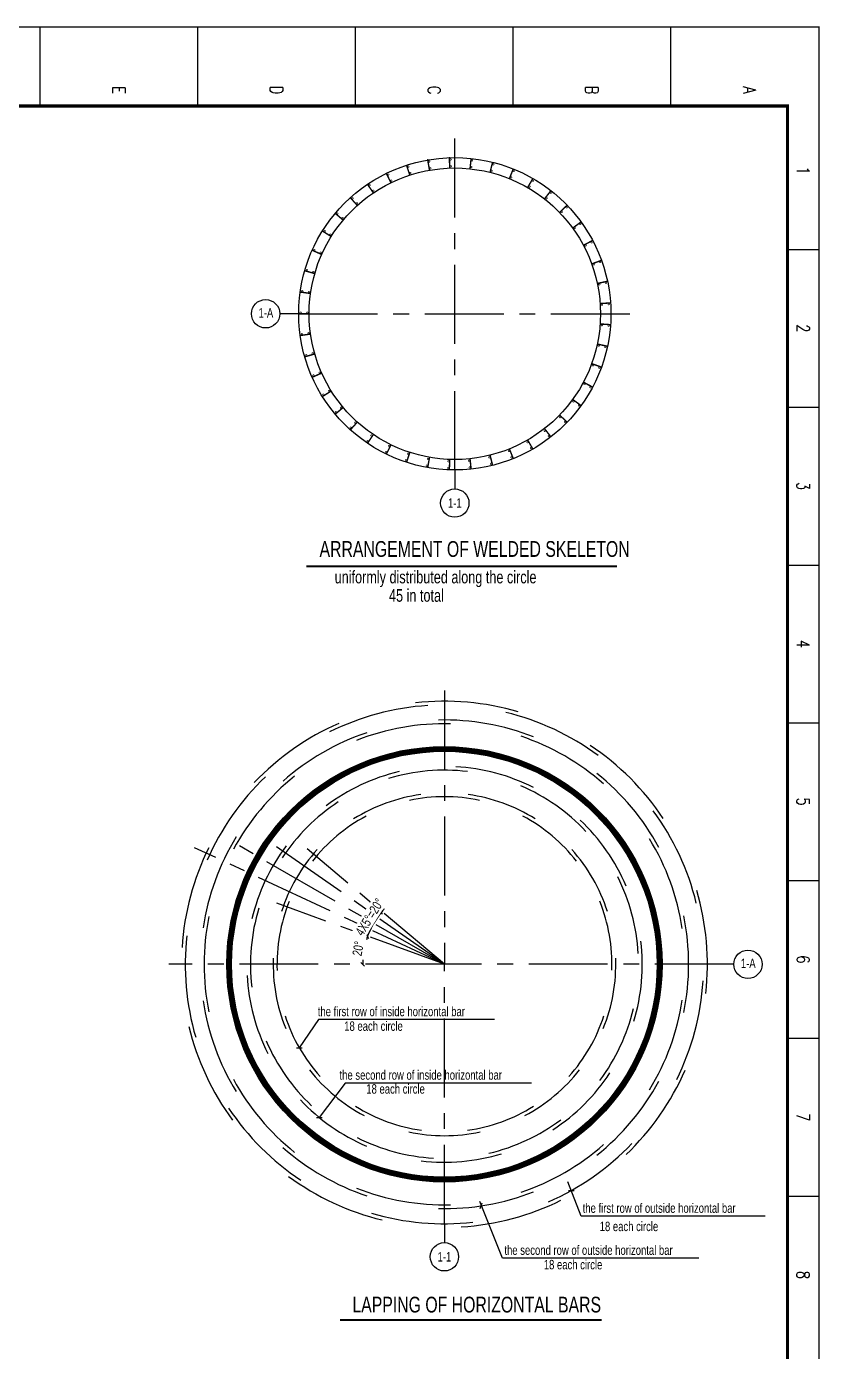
# Model space of a CAD drawing. Extents: x 707031 to 850566, y -411673 to -233438.
# Drawn here: x 825418 to 850566, y -275432 to -233438 of the extents above; entities that cross this region are included whole.
import ezdxf
from ezdxf.enums import TextEntityAlignment as Align

# ---------------------------------------------------------------- set-up
doc = ezdxf.new("R2010")
doc.units = 0
doc.header["$LTSCALE"] = 2000
doc.header["$MEASUREMENT"] = 0
doc.linetypes.add('CENTER', pattern=[2, 1.25, -0.25, 0.25, -0.25])
doc.layers.get('0').update_dxf_attribs({"linetype": 'CONTINUOUS'})
doc.layers.get('DEFPOINTS').update_dxf_attribs({"linetype": 'CONTINUOUS'})
for name, color, linetype in [('S_01', 3, 'CONTINUOUS'), ('S_02', 151, 'CENTER'), ('S_04', 2, 'CONTINUOUS'), ('S_05', 7, 'CONTINUOUS'), ('S_06', 1, 'CONTINUOUS'), ('S_07', 9, 'CONTINUOUS'), ('TK', 1, 'CONTINUOUS')]:
    doc.layers.add(name, color=color, linetype=linetype)
doc.styles.add('FS', font='kstxt.shx', dxfattribs={"width": 0.75, "bigfont": 'kshz.shx'})
doc.styles.add('KS', font='kstxt.shx', dxfattribs={"width": 0.75, "bigfont": 'kshz.shx'})
doc.styles.add('TK-HZ', font='txt.shx', dxfattribs={"width": 0.8, "bigfont": 'hztxt.shx'})
doc.dimstyles.new('KS100', dxfattribs={"dimtxt": 300, "dimasz": 120, "dimexe": 200, "dimexo": 100, "dimgap": 100, "dimtad": 1, "dimdec": 0, "dimzin": 14, "dimdsep": 46, "dimtxsty": 'KS', "dimblk": 'ARCHTICK', "dimcen": -900, "dimclrd": 7, "dimclre": 7, "dimclrt": 2, "dimadec": 0, "dimazin": 0, "dimtfac": 1, "dimtdec": 0, "dimtix": 1, "dimtmove": 2, "dimatfit": 2, "dimfxl": 1, "dimtfill": 1, "dimtfillclr": 256, "dimtolj": 1, "dimtzin": 14, "dimarcsym": 0})

# ---------------------------------------------------------------- blocks, each defined once
blk = doc.blocks.new('A1-1')
at = {"layer": 'TK', "color": 7}
for p, q in [((7050, 58400), (7050, 59400)), ((12050, 58400), (12050, 59400)), ((17050, 58400), (17050, 59400)), ((22050, 58400), (22050, 59400)), ((27050, 58400), (27050, 59400)), ((32050, 58400), (32050, 59400)), ((37050, 58400), (37050, 59400)), ((2500, 54700), (0, 54700)), ((2500, 49700), (0, 49700)), ((2500, 44700), (0, 44700)), ((2500, 39700), (0, 39700)), ((2500, 34700), (0, 34700))]:
    blk.add_line(p, q, dxfattribs=at)
for points, const_width in [([(0, 0), (84100, 0), (84100, 59400), (0, 59400)], 35), ([(2500, 1000), (83100, 1000), (83100, 58400), (2500, 58400)], 100)]:
    blk.add_lwpolyline(points, close=True, dxfattribs=dict(at, const_width=const_width))
at = {"layer": 'TK', "color": 7, "style": 'TK-HZ', "width": 0.75}
for s, p in [('1', (4550, 58900)), ('2', (9550, 58900)), ('3', (14550, 58900)), ('4', (19550, 58900)), ('5', (24550, 58900)), ('6', (29550, 58900)), ('7', (34550, 58900)), ('8', (39550, 58900)), ('A', (2000, 57200)), ('B', (2000, 52200)), ('C', (2000, 47200)), ('D', (2000, 42200)), ('E', (2000, 37200))]:
    blk.add_text(s, height=400, dxfattribs=at).set_placement(p, align=Align.MIDDLE_CENTER)
blk = doc.blocks.new('_ArchTick')
at = {"color": 0, "linetype": 'ByBlock', "const_width": 0.3}
blk.add_lwpolyline([(-0.5, -0.5), (0.5, 0.5)], dxfattribs=at)
blk = doc.blocks.new('*D262')
at = {"layer": 'DEFPOINTS', "color": 0, "transparency": 16777216}
for p in [(833357, -261226), (829927, -263160), (838671, -263160), (838671, -263160)]:
    blk.add_point(p, dxfattribs=at)
at = {"layer": 'S_05', "color": 7, "lineweight": -2, "transparency": 16777216}
for start, end in [(160, 162.506), (176.8347, 180)]:
    blk.add_arc((838671, -263160), 2591, start, end, dxfattribs=at)
at = {"layer": 'S_05', "color": 7, "lineweight": -2, "transparency": 16777216, "xscale": 120, "yscale": 120, "zscale": 120}
for p, rotation in [((836236, -262273), 70.00000000001806), ((836080, -263160), 270)]:
    blk.add_blockref('_ArchTick', p, dxfattribs=dict(at, rotation=rotation))
at = {"layer": 'S_05', "color": 2, "transparency": 16777216, "insert": (835936, -262661), "char_height": 300, "attachment_point": 5, "rotation": 79.6704, "style": 'KS', "bg_fill": 3, "box_fill_scale": 1.25, "bg_fill_color": 256, "bg_fill_true_color": 13158600, "bg_fill_transparency": 0}
blk.add_mtext('\\A1;20°', dxfattribs=at)
at = {"layer": 'DEFPOINTS', "color": 0, "transparency": 16777216}
blk.add_point((836097, -262859), dxfattribs=at)
blk = doc.blocks.new('*D263')
at = {"layer": 'DEFPOINTS', "color": 0, "transparency": 16777216}
for p in [(834316, -259504), (833357, -261226), (838671, -263159), (838671, -263160)]:
    blk.add_point(p, dxfattribs=at)
at = {"layer": 'S_05', "color": 7, "lineweight": -2, "transparency": 16777216}
for start, end in [(140, 160), (137.3492, 140), (160, 162.6508)]:
    blk.add_arc((838673, -263161), 2594, start, end, dxfattribs=at)
at = {"layer": 'S_05', "color": 7, "lineweight": -2, "transparency": 16777216, "xscale": 120, "yscale": 120, "zscale": 120}
for p, rotation in [((836686, -261493), 230.0000000000051), ((836236, -262273), 70.00000000001813)]:
    blk.add_blockref('_ArchTick', p, dxfattribs=dict(at, rotation=rotation))
at = {"layer": 'S_05', "color": 2, "transparency": 16777216, "insert": (836298, -261663), "char_height": 300, "attachment_point": 5, "rotation": 57.7726, "style": 'KS', "bg_fill": 3, "box_fill_scale": 1.25, "bg_fill_color": 256, "bg_fill_true_color": 13158600, "bg_fill_transparency": 0}
blk.add_mtext('\\A1;4X5%%D=20%%D', dxfattribs=at)
at = {"layer": 'DEFPOINTS', "color": 0, "transparency": 16777216}
blk.add_point((836355, -261996), dxfattribs=at)

msp = doc.modelspace()

# ---------------------------------------------------------------- linework, layer by layer
msp.add_line((838671.146, -271379.776), (838671.146, -271979.776))
for centre in [(833000.554, -242542.908), (839000.554, -248542.908), (848296.969, -263159.776), (838671.146, -272429.776)]:
    msp.add_circle(centre, 450)
at = {"layer": 'DEFPOINTS', "color": 0, "linetype": 'ByBlock'}
for p in [(843231.146, -263159.768), (844038.936, -263159.776), (844038.936, -263159.776), (844038.936, -263159.776), (844038.936, -263159.776)]:
    msp.add_point(p, dxfattribs=at)
at = {"layer": 'S_01'}
for centre, radius in [((839000.554, -242542.908), 4950), ((839000.554, -242542.908), 4620), ((838671.146, -263159.776), 6900), ((838671.146, -263159.776), 6750)]:
    msp.add_circle(centre, radius, dxfattribs=at)
at = {"layer": 'S_02'}
for p, q in [((839000.554, -247492.908), (839000.554, -236860.668)), ((834050.554, -242542.908), (844936.972, -242542.908)), ((838671.146, -254479.592), (838671.146, -263159.776)), ((838671.162, -263159.547), (830746.452, -259464.194)), ((838671.199, -263159.32), (831799.068, -259191.693)), ((838671.255, -263159.097), (833349.843, -259433.005)), ((838671.33, -263158.88), (834315.654, -259504.034)), ((838671.146, -263159.776), (833357.014, -261225.59)), ((838671.146, -263159.776), (829927.196, -263159.776)), ((847846.969, -263159.776), (838671.146, -263159.776)), ((838671.146, -271379.776), (838671.146, -263159.776)), ((838671.146, -263159.856), (838671.146, -263159.776))]:
    msp.add_line(p, q, dxfattribs=at)
for radius in [0.00000127, 0.000000689]:
    msp.add_circle((838671.146, -263159.776), radius, dxfattribs=at)
for p in [(838671.146, -263159.776), (838671.146, -263159.776), (838671.146, -263159.776), (838671.146, -263159.776), (838671.146, -263159.776), (838671.146, -263159.777), (838671.146, -263159.777), (838671.146, -263159.78), (838671.146, -263159.78), (838671.146, -263159.791), (838671.146, -263159.791), (838671.146, -263159.856), (838671.146, -263159.856), (838671.151, -263159.948), (838671.151, -263159.948), (838671.154, -263159.852), (838673.779, -263159.85), (838673.779, -263159.85)]:
    msp.add_point(p, dxfattribs=at)
at = {"layer": 'S_04'}
for p, q in [((834050.554, -242542.908), (833450.554, -242542.908)), ((839000.554, -247492.908), (839000.554, -248092.908)), ((834673.01, -264911.721), (834069.313, -265808.159)), ((840263.26, -264911.721), (834673.01, -264911.721)), ((833979.313, -265808.159), (834159.313, -265808.159)), ((835522.237, -266930.547), (834700.858, -268011.461)), ((841430.508, -266930.547), (835522.237, -266930.547)), ((834610.858, -268011.461), (834790.858, -268011.461)), ((843006.887, -271139.05), (842584.889, -270055.861)), ((842610.525, -270325.45), (842790.525, -270325.45)), ((840517.886, -272471.678), (839790.873, -270683.041)), ((839807.03, -270904.116), (839872.375, -270723.944)), ((848838.595, -271139.05), (843006.887, -271139.05)), ((846740.2, -272471.678), (840517.886, -272471.678))]:
    msp.add_line(p, q, dxfattribs=at)
at = {"layer": 'S_04', "const_width": 60}
for points in [[(834291.269, -250544.17), (844143.035, -250544.17)], [(835364.798, -274433.367), (843655.068, -274433.483)]]:
    msp.add_lwpolyline(points, dxfattribs=at)
at = {"layer": 'S_06', "const_width": 45}
for points in [[(838140.996, -237668.11), (838198.3, -237993.096)], [(838827.802, -237595.924), (838839.319, -237925.723)], [(839517.97, -237620.025), (839483.476, -237948.217)], [(836830.617, -238093.878), (836975.28, -238390.48)], [(837470.92, -237835.178), (837572.896, -238149.027)], [(840198.068, -237739.944), (840118.234, -238060.142)], [(840854.857, -237953.348), (840731.237, -238259.319)], [(836232.55, -238439.172), (836417.083, -238712.755)], [(841475.554, -238256.082), (841310.554, -238541.871)], [(835688.358, -238864.341), (835909.171, -239109.579)], [(842048.079, -238642.255), (841844.91, -238902.298)], [(835208.634, -239361.109), (835461.429, -239573.229)], [(842561.286, -239104.349), (842323.904, -239333.586)], [(843005.189, -239633.371), (842738.213, -239827.34)], [(834802.716, -239919.808), (835082.572, -240094.681)], [(843371.145, -240219.024), (843079.772, -240373.95)], [(834478.504, -240529.562), (834779.974, -240663.785)], [(843652.033, -240849.908), (843341.934, -240962.775)], [(834242.309, -241178.503), (834559.525, -241269.464)], [(834098.728, -241854.001), (834425.516, -241899.928)], [(843842.385, -241513.745), (843519.596, -241582.356)], [(843938.497, -242197.614), (843609.3, -242220.633)], [(834050.554, -242542.908), (834380.554, -242542.908)], [(843938.497, -242888.203), (843609.3, -242865.183)], [(834098.728, -243231.815), (834425.516, -243185.888)], [(843842.385, -243572.071), (843519.596, -243503.46)], [(834242.309, -243907.313), (834559.525, -243816.353)], [(834478.504, -244556.255), (834779.974, -244422.031)], [(843652.033, -244235.908), (843341.934, -244123.041)], [(843371.145, -244866.792), (843079.772, -244711.867)], [(834802.716, -245166.008), (835082.572, -244991.135)], [(843005.189, -245452.445), (842738.213, -245258.476)], [(835208.634, -245724.707), (835461.429, -245512.587)], [(835688.358, -246221.475), (835909.171, -245976.237)], [(842561.286, -245981.467), (842323.904, -245752.23)], [(836232.55, -246646.644), (836417.083, -246373.062)], [(842048.079, -246443.561), (841844.91, -246183.518)], [(836830.617, -246991.939), (836975.28, -246695.337)], [(837470.92, -247250.638), (837572.896, -246936.789)], [(840854.857, -247132.468), (840731.237, -246826.498)], [(841475.554, -246829.734), (841310.554, -246543.945)], [(838140.996, -247417.707), (838198.3, -247092.72)], [(838827.802, -247489.893), (838839.319, -247160.094)], [(839517.97, -247465.792), (839483.476, -247137.599)], [(840198.068, -247345.872), (840118.234, -247025.674)]]:
    msp.add_lwpolyline(points, dxfattribs=at)
for points in [[(838867.39, -237643.037, 1), (838868.123, -237664.024, 1)], [(839550.617, -237672.19, 1), (839548.421, -237693.074, 1)], [(836885.946, -238120.816, 1), (836895.152, -238139.691, 1)], [(837521.961, -237869.555, 1), (837528.451, -237889.527, 1)], [(837587.908, -238072.519, 1), (837594.398, -238092.491, 1)], [(838186.756, -237709.255, 1), (838190.403, -237729.936, 1)], [(838223.814, -237919.422, 1), (838227.461, -237940.103, 1)], [(838874.838, -237856.316, 1), (838875.571, -237877.303, 1)], [(839528.309, -237884.429, 1), (839526.114, -237905.314, 1)], [(840171.508, -238003.215, 1), (840166.428, -238023.591, 1)], [(840223.136, -237796.145, 1), (840218.056, -237816.521, 1)], [(840871.86, -238012.491, 1), (840863.993, -238031.961, 1)], [(836291.089, -238458.148, 1), (836302.832, -238475.558, 1)], [(836979.498, -238312.627, 1), (836988.704, -238331.501, 1)], [(840791.916, -238210.36, 1), (840784.049, -238229.831, 1)], [(841377.456, -238501.833, 1), (841366.956, -238520.02, 1)], [(841484.161, -238317.016, 1), (841473.661, -238335.202, 1)], [(835748.968, -238874.985, 1), (835763.02, -238890.592, 1)], [(836410.426, -238635.072, 1), (836422.169, -238652.482, 1)], [(841916.734, -238871.961, 1), (841903.805, -238888.51, 1)], [(842048.121, -238703.793, 1), (842035.192, -238720.341, 1)], [(835270.137, -239363.215, 1), (835286.223, -239376.713, 1)], [(835891.767, -239033.579, 1), (835905.819, -239049.185, 1)], [(842399.25, -239313.541, 1), (842384.144, -239328.128, 1)], [(842552.764, -239165.294, 1), (842537.658, -239179.882, 1)], [(835433.617, -239500.391, 1), (835449.704, -239513.89, 1)], [(842988.267, -239692.537, 1), (842971.278, -239704.88, 1)], [(834863.913, -239913.333, 1), (834881.722, -239924.461, 1)], [(835044.894, -240026.423, 1), (835062.703, -240037.551, 1)], [(842815.616, -239817.976, 1), (842798.626, -239830.319, 1)], [(834538.204, -240514.633, 1), (834557.389, -240523.175, 1)], [(834733.163, -240601.434, 1), (834752.348, -240609.976, 1)], [(843157.725, -240375.448, 1), (843139.183, -240385.307, 1)], [(843346.154, -240275.259, 1), (843327.612, -240285.118, 1)], [(843418.92, -240975.108, 1), (843399.186, -240982.291, 1)], [(843619.459, -240902.118, 1), (843599.725, -240909.301, 1)], [(834299.35, -241155.411, 1), (834319.537, -241161.2, 1)], [(834504.492, -241214.235, 1), (834524.679, -241220.023, 1)], [(834152, -241823.196, 1), (834172.796, -241826.118, 1)], [(834363.332, -241852.896, 1), (834384.128, -241855.819, 1)], [(843594.116, -241605.284, 1), (843573.575, -241609.65, 1)], [(843802.862, -241560.913, 1), (843782.321, -241565.28, 1)], [(843679.904, -242253.709, 1), (843658.955, -242255.174, 1)], [(843892.793, -242238.822, 1), (843871.844, -242240.287, 1)], [(834099.021, -242504.988, 1), (834120.021, -242504.988, 1)], [(834312.43, -242504.988, 1), (834333.43, -242504.988, 1)], [(834352.777, -243157.818, 1), (834373.573, -243154.895, 1)], [(843674.614, -242907.763, 1), (843653.665, -242906.298, 1)], [(843887.503, -242922.649, 1), (843866.554, -242921.185, 1)], [(834141.445, -243187.519, 1), (834162.241, -243184.596, 1)], [(843578.348, -243554.715, 1), (843557.807, -243550.349, 1)], [(834278.446, -243857.503, 1), (834298.632, -243851.714, 1)], [(834483.588, -243798.679, 1), (834503.774, -243792.891, 1)], [(843787.094, -243599.086, 1), (843766.553, -243594.719, 1)], [(834702.316, -244415.099, 1), (834721.501, -244406.557, 1)], [(843392.981, -244181.974, 1), (843373.248, -244174.792, 1)], [(843593.52, -244254.964, 1), (843573.786, -244247.782, 1)], [(834507.357, -244501.9, 1), (834526.542, -244493.358, 1)], [(843122.12, -244777.331, 1), (843103.578, -244767.472, 1)], [(834823.724, -245108.167, 1), (834841.533, -245097.039, 1)], [(835004.705, -244995.078, 1), (835022.514, -244983.949, 1)], [(843310.549, -244877.52, 1), (843292.007, -244867.661, 1)], [(835221.388, -245664.505, 1), (835237.474, -245651.006, 1)], [(835384.868, -245527.328, 1), (835400.955, -245513.83, 1)], [(842771.038, -245329.197, 1), (842754.049, -245316.853, 1)], [(842943.69, -245454.635, 1), (842926.7, -245442.292, 1)], [(835835.407, -246001.49, 1), (835849.459, -245985.884, 1)], [(842346.568, -245826.83, 1), (842331.461, -245812.243, 1)], [(842500.081, -245975.077, 1), (842484.975, -245960.489, 1)], [(835692.608, -246160.084, 1), (835706.66, -246144.478, 1)], [(836347.551, -246408.335, 1), (836359.294, -246390.925, 1)], [(841856.971, -246260.547, 1), (841844.042, -246243.998, 1)], [(841988.358, -246428.715, 1), (841975.43, -246412.167, 1)], [(836228.215, -246585.259, 1), (836239.958, -246567.849, 1)], [(836817.781, -246931.754, 1), (836826.987, -246912.879, 1)], [(836911.334, -246739.944, 1), (836920.539, -246721.069, 1)], [(840721.598, -246903.867, 1), (840713.731, -246884.396, 1)], [(841311.777, -246621.903, 1), (841301.277, -246603.717, 1)], [(841418.482, -246806.721, 1), (841407.982, -246788.534, 1)], [(837449.833, -247192.826, 1), (837456.323, -247172.853, 1)], [(837515.78, -246989.862, 1), (837522.27, -246969.889, 1)], [(838112.068, -247363.392, 1), (838115.715, -247342.711, 1)], [(838149.126, -247153.225, 1), (838152.773, -247132.544, 1)], [(838799.044, -247226.853, 1), (838799.777, -247205.866, 1)], [(839452.885, -247209.314, 1), (839450.69, -247188.429, 1)], [(840097.921, -247100.949, 1), (840092.84, -247080.573, 1)], [(840149.549, -247308.019, 1), (840144.469, -247287.643, 1)], [(840801.542, -247101.736, 1), (840793.676, -247082.265, 1)], [(838791.597, -247440.132, 1), (838792.329, -247419.145, 1)], [(839475.192, -247421.554, 1), (839472.997, -247400.669, 1)]]:
    msp.add_lwpolyline(points, format="xyb", close=True, dxfattribs=at)
at = {"layer": 'S_06', "color": 1}
for centre, radius, start, end in [((838673.213, -263163.356), 8340, 73.6935883, 96.3276611), ((838673.496, -263161.748), 8220, 93.6681778, 116.3413445), ((838673.213, -263163.356), 8220, 53.6681778, 76.3413445), ((838673.496, -263161.748), 8340, 113.6935883, 136.3276611), ((838673.394, -263157.244), 7620, 88.5615696, 111.4406273), ((838675.159, -263157.607), 7740, 68.5860384, 91.4245846), ((838673.394, -263157.244), 7740, 108.5860384, 131.4245846), ((838675.159, -263157.607), 7620, 48.5615696, 71.4406273), ((838671.962, -263164.405), 8340, 33.6935883, 56.3276611), ((838673.394, -263157.244), 6270, 63.2420335, 86.7461649), ((838672.68, -263160.334), 8220, 133.6681778, 156.3413445), ((838671.809, -263158.101), 7620, 128.5615696, 151.4406273), ((838671.809, -263158.101), 6270, 103.2420335, 126.7461649), ((838671.809, -263158.101), 6150, 83.2015243, 106.7724216), ((838676.278, -263159.019), 7740, 28.5860384, 51.4245846), ((838671.809, -263158.101), 5430, 97.9680111, 122.0140606), ((838673.394, -263157.244), 5430, 57.9680111, 82.0140606), ((838673.394, -263157.244), 6150, 43.2015243, 66.7724216), ((838671.146, -263159.776), 6150, 123.2015243, 146.7724216), ((838671.809, -263158.101), 5310, 77.9155114, 102.0509065), ((838671.146, -263159.776), 5310, 117.9155114, 142.0509065), ((838673.394, -263157.244), 5310, 37.9155114, 62.0509065), ((838675.159, -263157.607), 6270, 23.2420335, 46.7461649), ((838671.962, -263164.405), 8220, 13.6681778, 36.3413445), ((838672.68, -263160.334), 8340, 153.6935883, 176.3276611), ((838671.809, -263158.101), 7740, 148.5860384, 171.4245846), ((838671.146, -263159.776), 6270, 143.2420335, 166.7461649), ((838676.278, -263159.019), 7620, 8.5615696, 31.4406273), ((838671.146, -263159.776), 5430, 137.9680111, 162.0140606), ((838675.159, -263157.607), 5430, 17.9680111, 42.0140606), ((838675.159, -263157.607), 6150, 3.2015243, 26.7724216), ((838671.714, -263161.486), 5310, 157.9155114, 182.0509065), ((838675.159, -263157.607), 5310, 357.9155114, 22.0509065), ((838670.33, -263164.405), 8340, 353.6935883, 16.3276611), ((838671.714, -263161.486), 6150, 163.2015243, 186.7724216), ((838671.146, -263159.776), 7620, 168.5615696, 191.4406273), ((838676.227, -263160.82), 7740, 348.5860384, 11.4245846), ((838671.146, -263159.776), 8220, 173.6681779, 196.3413445), ((838676.278, -263159.019), 6270, 343.2420335, 6.7461649), ((838671.714, -263161.486), 5430, 177.9680111, 202.0140606), ((838676.278, -263159.019), 5430, 337.9680111, 2.0140606), ((838671.714, -263161.486), 6270, 183.2420335, 206.7461649), ((838670.33, -263164.405), 8220, 333.6681778, 356.3413445), ((838671.146, -263159.776), 7740, 188.5860384, 211.4245846), ((838676.227, -263160.82), 7620, 328.5615696, 351.4406273), ((838673.248, -263162.43), 5310, 197.9155114, 222.0509065), ((838676.278, -263159.019), 5310, 317.9155114, 342.0509065), ((838676.278, -263159.019), 6150, 323.2015243, 346.7724216), ((838671.146, -263159.776), 8340, 193.6935883, 216.3276611), ((838673.248, -263162.43), 6150, 203.2015243, 226.7724216), ((838673.248, -263162.43), 5430, 217.9680111, 242.0140606), ((838676.227, -263160.82), 5430, 297.9680111, 322.0140606), ((838676.227, -263160.82), 6270, 303.2420335, 326.7461649), ((838669.079, -263163.356), 8340, 313.6935883, 336.3276611), ((838671.714, -263161.486), 7620, 208.5615696, 231.4406273), ((838675.031, -263162.167), 7740, 308.5860384, 331.4245846), ((838673.248, -263162.43), 6270, 223.2420335, 246.7461649), ((838669.612, -263160.334), 8220, 213.6681778, 236.3413445), ((838675.031, -263162.167), 5310, 237.9155114, 262.0509065), ((838676.227, -263160.82), 5310, 277.9155114, 302.0509065), ((838676.227, -263160.82), 6150, 283.2015243, 306.7724216), ((838675.031, -263162.167), 6150, 243.2015243, 266.7724216), ((838675.031, -263162.167), 5430, 257.9680111, 282.0140606), ((838671.714, -263161.486), 7740, 228.5860384, 251.4245846), ((838675.031, -263162.167), 6270, 263.2420335, 286.7461649), ((838675.031, -263162.167), 7620, 288.5615696, 311.4406273), ((838669.079, -263163.356), 8220, 293.6681779, 316.3413445), ((838669.612, -263160.334), 8340, 233.6935883, 256.3276611), ((838673.248, -263162.43), 7620, 248.5615696, 271.4406273), ((838673.248, -263162.43), 7740, 268.5860384, 291.4245846), ((838668.795, -263161.748), 8340, 273.6935883, 296.3276611), ((838668.795, -263161.748), 8220, 253.6681779, 276.3413445)]:
    msp.add_arc(centre, radius, start, end, dxfattribs=at)
at = {"layer": 'S_06', "color": 0, "linetype": 'ByBlock'}
for p in [(838140.996, -237668.11), (838827.802, -237595.924)]:
    msp.add_point(p, dxfattribs=at)
at = {"layer": 'S_07', "const_width": 150}
msp.add_lwpolyline([(831847.459, -263159.776, 1), (845497.459, -263159.776, 1)], format="xyb", close=True, dxfattribs=at)

# ---------------------------------------------------------------- block references
at = {"layer": 'TK', "color": 7, "rotation": 270}
msp.add_blockref('A1-1', (791148.599, -233455.813), dxfattribs=at)

# ---------------------------------------------------------------- texts
at = {"color": 7, "style": 'FS', "width": 0.75}
for s, p in [('1-A', (833009.532, -242513.226)), ('1-1', (839000.554, -248542.908)), ('1-A', (848305.946, -263130.093)), ('1-1', (838671.146, -272429.776))]:
    msp.add_text(s, height=300, dxfattribs=at).set_placement(p, align=Align.MIDDLE)
at = {"layer": 'S_04', "style": 'FS', "width": 0.75}
for s, height, p in [('ARRANGEMENT OF WELDED SKELETON', 500, (834710.625, -250247.109)), ('uniformly distributed along the circle', 400, (835190.624, -251086.984)), ('45 in total', 400, (836913.777, -251669.938)), ('the first row of inside horizontal bar', 300, (834655.361, -264805.365)), ('18 each circle', 300, (835494.763, -265268.894)), ('the second row of inside horizontal bar', 300, (835344.819, -266818.714)), ('18 each circle', 300, (836194.16, -267260.22)), ('the first row of outside horizontal bar', 300, (843055.984, -271036.411)), ('18 each circle', 300, (843595.387, -271616.766)), ('the second row of outside horizontal bar', 300, (840573.722, -272369.038)), ('18 each circle', 300, (841822.48, -272828.35)), ('LAPPING OF HORIZONTAL BARS', 500, (835753.297, -274195.637))]:
    msp.add_text(s, height=height, dxfattribs=at).set_placement(p)

# ---------------------------------------------------------------- next in the draw order: dimensions: what is measured, and where the dimension line sits
at = {"layer": 'S_05'}
dim = msp.add_angular_dim_2l(base=(836097.243, -262858.93), line1=((838671.146, -263159.776), (833357.014, -261225.59)), line2=((838671.146, -263159.776), (829927.196, -263159.776)), dimstyle='KS100', dxfattribs=at)
dim.commit()
dim.dimension.update_dxf_attribs({"geometry": '*D262', "text_midpoint": (835936.034, -262661.261), "dimtype": 162})

# ---------------------------------------------------------------- next in the draw order: dimensions: what is measured, and where the dimension line sits
dim = msp.add_angular_dim_2l(base=(836355.288, -261996.403), line1=((838671.33, -263158.88), (834315.654, -259504.034)), line2=((838671.146, -263159.776), (833357.014, -261225.59)), text='4X5%%D=20%%D', dimstyle='KS100', dxfattribs=at)
dim.commit()
dim.dimension.update_dxf_attribs({"geometry": '*D263', "text_midpoint": (836297.521, -261662.849), "dimtype": 162})

doc.saveas('drawing.dxf')
